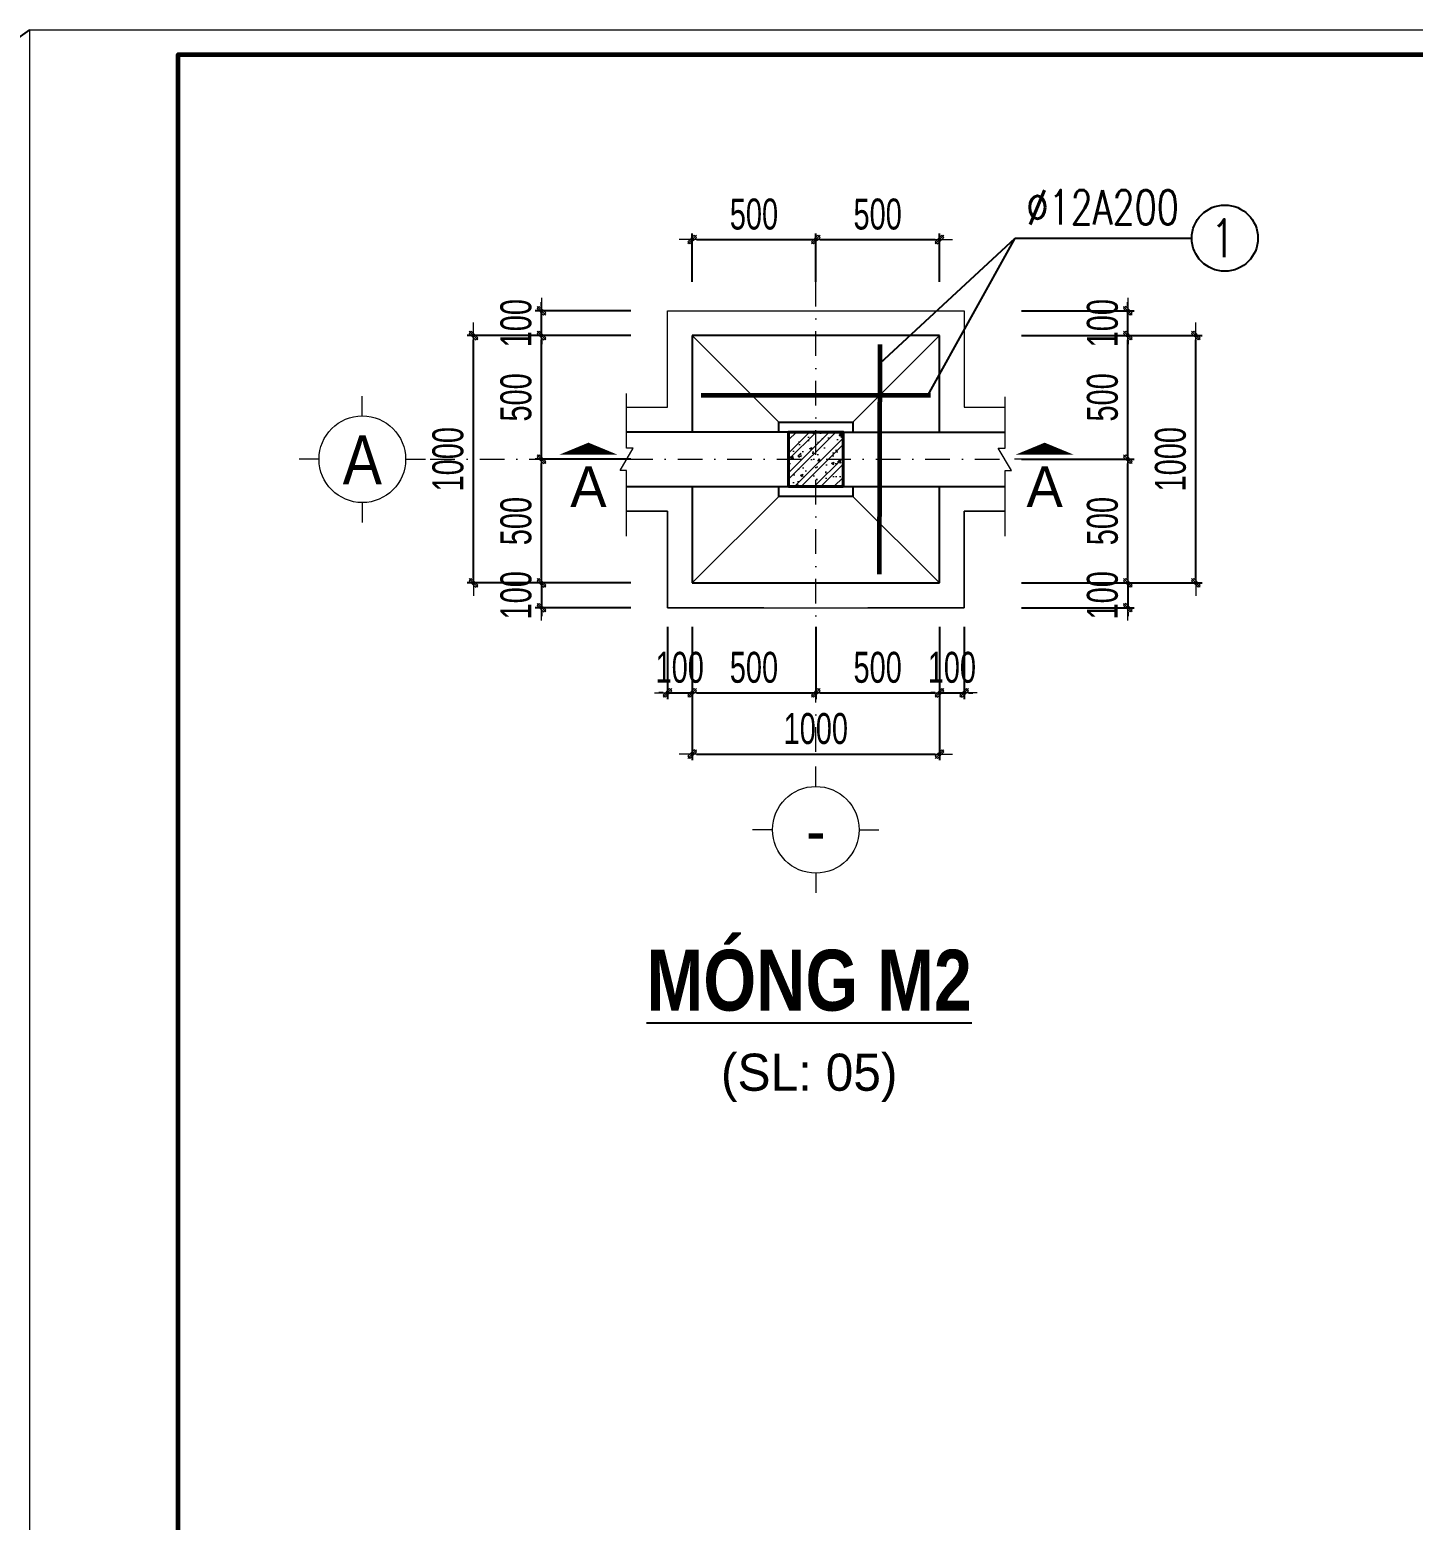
# Model space of a CAD drawing. Header units: millimetres. Extents: x -295047 to 263296, y -724756 to -308748.
# Drawn here: x -123104 to -117513, y -350630 to -344605 of the extents above; entities that cross this region are included whole.
import ezdxf
from ezdxf.enums import TextEntityAlignment as Align

# ---------------------------------------------------------------- set-up
doc = ezdxf.new("R2010")
doc.units = ezdxf.units.MM
doc.header["$MEASUREMENT"] = 0
doc.header["$PDMODE"] = 32
doc.linetypes.add('DASHDOT', pattern=[1, 0.5, -0.25, 0, -0.25])
doc.layers.get('Defpoints').update_dxf_attribs({"color": 1})
doc.layers.add('KCS_Plotter', color=11, linetype='Continuous', plot=False)
for name, color, linetype, lineweight in [('Khungten_LCDI', 7, 'Continuous', 5), ('LC Dim', 8, 'Continuous', 18), ('LC Hatch', 252, 'Continuous', 9), ('LC ISO', 153, 'Continuous', 13), ('LC Khac', 4, 'Continuous', 9), ('LC Net dam2', 6, 'Continuous', 40), ('LC Net dam3', 1, 'Continuous', 60), ('LC Net manh', 219, 'Continuous', 5), ('LC Net thay', 7, 'Continuous', 25), ('LC Net truc', 79, 'DASHDOT', 13), ('LC Text1', 3, 'Continuous', 20), ('LC Text2', 7, 'Continuous', 25)]:
    doc.layers.add(name, color=color, linetype=linetype, lineweight=lineweight)
doc.styles.add('HOATBIF', font='hoatbif.shx', dxfattribs={"width": 0.7})
doc.styles.add('Khungten', font='VHAVAN.TTF', dxfattribs={"width": 0.9, "height": 5000})
doc.styles.add('LC 1', font='VHAVANB.TTF')
doc.styles.add('LC 3', font='vnsimli.shx', dxfattribs={"width": 0.75})
doc.styles.add('LC3', font='VHARIALB.TTF', dxfattribs={"width": 0.8})
doc.styles.add('Title', font='VHBLACK.TTF', dxfattribs={"width": 0.8})
doc.dimstyles.new('1-100(1-50)', dxfattribs={"dimscale": 50, "dimtxt": 2.5, "dimasz": 0.35, "dimexe": 0.5, "dimexo": 0, "dimgap": 0.8, "dimtad": 1, "dimdec": 0, "dimzin": 0, "dimdsep": 46, "dimtxsty": 'HOATBIF', "dimblk1": 'DOT', "dimblk2": 'DOT', "dimsah": 1, "dimcen": -1, "dimdle": 1, "dimclrd": 256, "dimclre": 256, "dimclrt": 4, "dimadec": 3, "dimazin": 2, "dimtfac": 0.333333, "dimtdec": 0, "dimtix": 1, "dimtmove": 2, "dimatfit": 3, "dimldrblk": 'DOT', "dimfxl": 1, "dimtvp": 0.833333, "dimtolj": 1, "dimtzin": 0, "dimarcsym": 0})

# ---------------------------------------------------------------- blocks, each defined once
blk = doc.blocks.new('DOT')
at = {"layer": 'LC Dim'}
blk.add_line((-3, 0), (3, 0), dxfattribs=at)
at = {"layer": 'LC Dim', "color": 4}
blk.add_line((-1, -1), (1, 1), dxfattribs=at)
blk.add_lwpolyline([(0.5, 1), (-1, -0.5), (-0.5, -1), (1, 0.5)], close=True, dxfattribs=at)
blk = doc.blocks.new('*D521')
at = {"layer": 'Defpoints', "color": 0, "ltscale": 2, "transparency": 16777216}
for p in [(-121036.3, -346341.2), (-120675.1, -346341.2), (-120675.1, -346841.2)]:
    blk.add_point(p, dxfattribs=at)
at = {"layer": 'LC Dim', "lineweight": -2, "ltscale": 2, "transparency": 16777216}
for p, q in [((-120675.1, -346341.2), (-121061.3, -346341.2)), ((-121036.3, -346823.7), (-121036.3, -346358.7)), ((-120675.1, -346841.2), (-121061.3, -346841.2))]:
    blk.add_line(p, q, dxfattribs=at)
at = {"layer": 'LC Dim', "lineweight": -2, "ltscale": 2, "transparency": 16777216, "xscale": 17.5, "yscale": 17.5, "zscale": 17.5}
for p, rotation in [((-121036.3, -346341.2), 90), ((-121036.3, -346841.2), 270)]:
    blk.add_blockref('DOT', p, dxfattribs=dict(at, rotation=rotation))
at = {"layer": 'LC Dim', "color": 4, "ltscale": 2, "transparency": 16777216, "insert": (-121138.8, -346591.2), "char_height": 125, "attachment_point": 5, "rotation": 90, "style": 'HOATBIF'}
blk.add_mtext('\\A1;500', dxfattribs=at)
blk = doc.blocks.new('_Dot')
at = {"color": 0, "linetype": 'ByBlock', "lineweight": -2}
blk.add_line((-0.5, 0), (-1, 0), dxfattribs=at)
at = {"color": 0, "linetype": 'ByBlock', "const_width": 0.5}
blk.add_lwpolyline([(-0.25, 0, 1), (0.25, 0, 1)], format="xyb", close=True, dxfattribs=at)
blk = doc.blocks.new('*D522')
at = {"layer": 'Defpoints', "color": 0, "ltscale": 2, "transparency": 16777216}
for p in [(-121036.3, -345841.2), (-120675.1, -345841.2), (-120675.1, -346341.2)]:
    blk.add_point(p, dxfattribs=at)
at = {"layer": 'LC Dim', "lineweight": -2, "ltscale": 2, "transparency": 16777216}
for p, q in [((-120675.1, -345841.2), (-121061.3, -345841.2)), ((-121036.3, -346323.7), (-121036.3, -345858.7)), ((-120675.1, -346341.2), (-121061.3, -346341.2))]:
    blk.add_line(p, q, dxfattribs=at)
at = {"layer": 'LC Dim', "lineweight": -2, "ltscale": 2, "transparency": 16777216, "xscale": 17.5, "yscale": 17.5, "zscale": 17.5}
for p, rotation in [((-121036.3, -345841.2), 90), ((-121036.3, -346341.2), 270)]:
    blk.add_blockref('DOT', p, dxfattribs=dict(at, rotation=rotation))
at = {"layer": 'LC Dim', "color": 4, "ltscale": 2, "transparency": 16777216, "insert": (-121138.8, -346091.2), "char_height": 125, "attachment_point": 5, "rotation": 90, "style": 'HOATBIF'}
blk.add_mtext('\\A1;500', dxfattribs=at)
blk = doc.blocks.new('*D523')
at = {"layer": 'Defpoints', "color": 0, "ltscale": 2, "transparency": 16777216}
for p in [(-121036.3, -345741.2), (-120675.1, -345741.2), (-120675.1, -345841.2)]:
    blk.add_point(p, dxfattribs=at)
at = {"layer": 'LC Dim', "lineweight": -2, "ltscale": 2, "transparency": 16777216}
for p, q in [((-120675.1, -345741.2), (-121061.3, -345741.2)), ((-121036.3, -345723.7), (-121036.3, -345706.2)), ((-121036.3, -345841.2), (-121036.3, -345741.2)), ((-120675.1, -345841.2), (-121061.3, -345841.2)), ((-121036.3, -345858.7), (-121036.3, -345876.2))]:
    blk.add_line(p, q, dxfattribs=at)
at = {"layer": 'LC Dim', "lineweight": -2, "ltscale": 2, "transparency": 16777216, "xscale": 17.5, "yscale": 17.5, "zscale": 17.5}
for p, rotation in [((-121036.3, -345741.2), 270), ((-121036.3, -345841.2), 90)]:
    blk.add_blockref('DOT', p, dxfattribs=dict(at, rotation=rotation))
at = {"layer": 'LC Dim', "color": 4, "ltscale": 2, "transparency": 16777216, "insert": (-121138.8, -345791.2), "char_height": 125, "attachment_point": 5, "rotation": 90, "style": 'HOATBIF'}
blk.add_mtext('\\A1;100', dxfattribs=at)
blk = doc.blocks.new('*D524')
at = {"layer": 'Defpoints', "color": 0, "ltscale": 2, "transparency": 16777216}
for p in [(-121311.2, -345841.2), (-120675.1, -345841.2), (-120675.1, -346841.2)]:
    blk.add_point(p, dxfattribs=at)
at = {"layer": 'LC Dim', "lineweight": -2, "ltscale": 2, "transparency": 16777216}
for p, q in [((-120675.1, -345841.2), (-121336.2, -345841.2)), ((-121311.2, -346823.7), (-121311.2, -345858.7)), ((-120675.1, -346841.2), (-121336.2, -346841.2))]:
    blk.add_line(p, q, dxfattribs=at)
at = {"layer": 'LC Dim', "lineweight": -2, "ltscale": 2, "transparency": 16777216, "xscale": 17.5, "yscale": 17.5, "zscale": 17.5}
for p, rotation in [((-121311.2, -345841.2), 90), ((-121311.2, -346841.2), 270)]:
    blk.add_blockref('DOT', p, dxfattribs=dict(at, rotation=rotation))
at = {"layer": 'LC Dim', "color": 4, "ltscale": 2, "transparency": 16777216, "insert": (-121413.7, -346341.2), "char_height": 125, "attachment_point": 5, "rotation": 90, "style": 'HOATBIF'}
blk.add_mtext('\\A1;1000', dxfattribs=at)
blk = doc.blocks.new('*D525')
at = {"layer": 'Defpoints', "color": 0, "ltscale": 2, "transparency": 16777216}
for p in [(-120675.1, -346841.2), (-121036.3, -346941.2), (-120675.1, -346941.2)]:
    blk.add_point(p, dxfattribs=at)
at = {"layer": 'LC Dim', "lineweight": -2, "ltscale": 2, "transparency": 16777216}
for p, q in [((-120675.1, -346841.2), (-121061.3, -346841.2)), ((-121036.3, -346823.7), (-121036.3, -346806.2)), ((-121036.3, -346841.2), (-121036.3, -346941.2)), ((-120675.1, -346941.2), (-121061.3, -346941.2)), ((-121036.3, -346958.7), (-121036.3, -346976.2))]:
    blk.add_line(p, q, dxfattribs=at)
at = {"layer": 'LC Dim', "lineweight": -2, "ltscale": 2, "transparency": 16777216, "xscale": 17.5, "yscale": 17.5, "zscale": 17.5}
for p, rotation in [((-121036.3, -346841.2), 270), ((-121036.3, -346941.2), 90)]:
    blk.add_blockref('DOT', p, dxfattribs=dict(at, rotation=rotation))
at = {"layer": 'LC Dim', "color": 4, "ltscale": 2, "transparency": 16777216, "insert": (-121138.8, -346891.2), "char_height": 125, "attachment_point": 5, "rotation": 90, "style": 'HOATBIF'}
blk.add_mtext('\\A1;100', dxfattribs=at)
blk = doc.blocks.new('*D526')
at = {"layer": 'Defpoints', "color": 0, "ltscale": 2, "transparency": 16777216}
for p in [(-119096.1, -346341.2), (-118665.9, -346341.2), (-119096.1, -346841.2)]:
    blk.add_point(p, dxfattribs=at)
at = {"layer": 'LC Dim', "lineweight": -2, "ltscale": 2, "transparency": 16777216}
for p, q in [((-119096.1, -346341.2), (-118640.9, -346341.2)), ((-118665.9, -346823.7), (-118665.9, -346358.7)), ((-119096.1, -346841.2), (-118640.9, -346841.2))]:
    blk.add_line(p, q, dxfattribs=at)
at = {"layer": 'LC Dim', "lineweight": -2, "ltscale": 2, "transparency": 16777216, "xscale": 17.5, "yscale": 17.5, "zscale": 17.5}
for p, rotation in [((-118665.9, -346341.2), 90), ((-118665.9, -346841.2), 270)]:
    blk.add_blockref('DOT', p, dxfattribs=dict(at, rotation=rotation))
at = {"layer": 'LC Dim', "color": 4, "ltscale": 2, "transparency": 16777216, "insert": (-118768.4, -346591.2), "char_height": 125, "attachment_point": 5, "rotation": 90, "style": 'HOATBIF'}
blk.add_mtext('\\A1;500', dxfattribs=at)
blk = doc.blocks.new('*D527')
at = {"layer": 'Defpoints', "color": 0, "ltscale": 2, "transparency": 16777216}
for p in [(-119096.1, -345841.2), (-118665.9, -345841.2), (-119096.1, -346341.2)]:
    blk.add_point(p, dxfattribs=at)
at = {"layer": 'LC Dim', "lineweight": -2, "ltscale": 2, "transparency": 16777216}
for p, q in [((-119096.1, -345841.2), (-118640.9, -345841.2)), ((-118665.9, -346323.7), (-118665.9, -345858.7)), ((-119096.1, -346341.2), (-118640.9, -346341.2))]:
    blk.add_line(p, q, dxfattribs=at)
at = {"layer": 'LC Dim', "lineweight": -2, "ltscale": 2, "transparency": 16777216, "xscale": 17.5, "yscale": 17.5, "zscale": 17.5}
for p, rotation in [((-118665.9, -345841.2), 90), ((-118665.9, -346341.2), 270)]:
    blk.add_blockref('DOT', p, dxfattribs=dict(at, rotation=rotation))
at = {"layer": 'LC Dim', "color": 4, "ltscale": 2, "transparency": 16777216, "insert": (-118768.4, -346091.2), "char_height": 125, "attachment_point": 5, "rotation": 90, "style": 'HOATBIF'}
blk.add_mtext('\\A1;500', dxfattribs=at)
blk = doc.blocks.new('*D528')
at = {"layer": 'Defpoints', "color": 0, "ltscale": 2, "transparency": 16777216}
for p in [(-119096.1, -345741.2), (-118665.9, -345741.2), (-119096.1, -345841.2)]:
    blk.add_point(p, dxfattribs=at)
at = {"layer": 'LC Dim', "lineweight": -2, "ltscale": 2, "transparency": 16777216}
for p, q in [((-119096.1, -345741.2), (-118640.9, -345741.2)), ((-118665.9, -345723.7), (-118665.9, -345706.2)), ((-118665.9, -345841.2), (-118665.9, -345741.2)), ((-119096.1, -345841.2), (-118640.9, -345841.2)), ((-118665.9, -345858.7), (-118665.9, -345876.2))]:
    blk.add_line(p, q, dxfattribs=at)
at = {"layer": 'LC Dim', "lineweight": -2, "ltscale": 2, "transparency": 16777216, "xscale": 17.5, "yscale": 17.5, "zscale": 17.5}
for p, rotation in [((-118665.9, -345741.2), 270), ((-118665.9, -345841.2), 90)]:
    blk.add_blockref('DOT', p, dxfattribs=dict(at, rotation=rotation))
at = {"layer": 'LC Dim', "color": 4, "ltscale": 2, "transparency": 16777216, "insert": (-118768.4, -345791.2), "char_height": 125, "attachment_point": 5, "rotation": 90, "style": 'HOATBIF'}
blk.add_mtext('\\A1;100', dxfattribs=at)
blk = doc.blocks.new('*D529')
at = {"layer": 'Defpoints', "color": 0, "ltscale": 2, "transparency": 16777216}
for p in [(-119096.1, -345841.2), (-118391, -345841.2), (-119096.1, -346841.2)]:
    blk.add_point(p, dxfattribs=at)
at = {"layer": 'LC Dim', "lineweight": -2, "ltscale": 2, "transparency": 16777216}
for p, q in [((-119096.1, -345841.2), (-118366, -345841.2)), ((-118391, -346823.7), (-118391, -345858.7)), ((-119096.1, -346841.2), (-118366, -346841.2))]:
    blk.add_line(p, q, dxfattribs=at)
at = {"layer": 'LC Dim', "lineweight": -2, "ltscale": 2, "transparency": 16777216, "xscale": 17.5, "yscale": 17.5, "zscale": 17.5}
for p, rotation in [((-118391, -345841.2), 90), ((-118391, -346841.2), 270)]:
    blk.add_blockref('DOT', p, dxfattribs=dict(at, rotation=rotation))
at = {"layer": 'LC Dim', "color": 4, "ltscale": 2, "transparency": 16777216, "insert": (-118493.5, -346341.2), "char_height": 125, "attachment_point": 5, "rotation": 90, "style": 'HOATBIF'}
blk.add_mtext('\\A1;1000', dxfattribs=at)
blk = doc.blocks.new('*D530')
at = {"layer": 'Defpoints', "color": 0, "ltscale": 2, "transparency": 16777216}
for p in [(-119096.1, -346841.2), (-119096.1, -346941.2), (-118665.9, -346941.2)]:
    blk.add_point(p, dxfattribs=at)
at = {"layer": 'LC Dim', "lineweight": -2, "ltscale": 2, "transparency": 16777216}
for p, q in [((-119096.1, -346841.2), (-118640.9, -346841.2)), ((-118665.9, -346823.7), (-118665.9, -346806.2)), ((-118665.9, -346841.2), (-118665.9, -346941.2)), ((-119096.1, -346941.2), (-118640.9, -346941.2)), ((-118665.9, -346958.7), (-118665.9, -346976.2))]:
    blk.add_line(p, q, dxfattribs=at)
at = {"layer": 'LC Dim', "lineweight": -2, "ltscale": 2, "transparency": 16777216, "xscale": 17.5, "yscale": 17.5, "zscale": 17.5}
for p, rotation in [((-118665.9, -346841.2), 270), ((-118665.9, -346941.2), 90)]:
    blk.add_blockref('DOT', p, dxfattribs=dict(at, rotation=rotation))
at = {"layer": 'LC Dim', "color": 4, "ltscale": 2, "transparency": 16777216, "insert": (-118768.4, -346891.2), "char_height": 125, "attachment_point": 5, "rotation": 90, "style": 'HOATBIF'}
blk.add_mtext('\\A1;100', dxfattribs=at)
blk = doc.blocks.new('*D531')
at = {"layer": 'Defpoints', "color": 0, "ltscale": 2, "transparency": 16777216}
for p in [(-120527.3, -347018.3), (-120427.3, -347018.3), (-120427.3, -347285.6)]:
    blk.add_point(p, dxfattribs=at)
at = {"layer": 'LC Dim', "lineweight": -2, "ltscale": 2, "transparency": 16777216}
for p, q in [((-120527.3, -347018.3), (-120527.3, -347310.6)), ((-120427.3, -347018.3), (-120427.3, -347310.6)), ((-120544.8, -347285.6), (-120562.3, -347285.6)), ((-120527.3, -347285.6), (-120427.3, -347285.6)), ((-120409.8, -347285.6), (-120392.3, -347285.6))]:
    blk.add_line(p, q, dxfattribs=at)
at = {"layer": 'LC Dim', "lineweight": -2, "ltscale": 2, "transparency": 16777216, "xscale": 17.5, "yscale": 17.5, "zscale": 17.5}
blk.add_blockref('DOT', (-120527.3, -347285.6), dxfattribs=at)
at = {"layer": 'LC Dim', "lineweight": -2, "ltscale": 2, "transparency": 16777216, "xscale": 17.5, "yscale": 17.5, "zscale": 17.5, "rotation": 180}
blk.add_blockref('DOT', (-120427.3, -347285.6), dxfattribs=at)
at = {"layer": 'LC Dim', "color": 4, "ltscale": 2, "transparency": 16777216, "insert": (-120477.3, -347183.1), "char_height": 125, "attachment_point": 5, "style": 'HOATBIF'}
blk.add_mtext('\\A1;100', dxfattribs=at)
blk = doc.blocks.new('*D532')
at = {"layer": 'Defpoints', "color": 0, "ltscale": 2, "transparency": 16777216}
for p in [(-120427.3, -347018.3), (-119927.3, -347018.3), (-119927.3, -347285.6)]:
    blk.add_point(p, dxfattribs=at)
at = {"layer": 'LC Dim', "lineweight": -2, "ltscale": 2, "transparency": 16777216}
for p, q in [((-120427.3, -347018.3), (-120427.3, -347310.6)), ((-119927.3, -347018.3), (-119927.3, -347310.6)), ((-120409.8, -347285.6), (-119944.8, -347285.6))]:
    blk.add_line(p, q, dxfattribs=at)
at = {"layer": 'LC Dim', "lineweight": -2, "ltscale": 2, "transparency": 16777216, "xscale": 17.5, "yscale": 17.5, "zscale": 17.5, "rotation": 180}
blk.add_blockref('DOT', (-120427.3, -347285.6), dxfattribs=at)
at = {"layer": 'LC Dim', "lineweight": -2, "ltscale": 2, "transparency": 16777216, "xscale": 17.5, "yscale": 17.5, "zscale": 17.5}
blk.add_blockref('DOT', (-119927.3, -347285.6), dxfattribs=at)
at = {"layer": 'LC Dim', "color": 4, "ltscale": 2, "transparency": 16777216, "insert": (-120177.3, -347183.1), "char_height": 125, "attachment_point": 5, "style": 'HOATBIF'}
blk.add_mtext('\\A1;500', dxfattribs=at)
blk = doc.blocks.new('*D533')
at = {"layer": 'Defpoints', "color": 0, "ltscale": 2, "transparency": 16777216}
for p in [(-119427.3, -347018.3), (-119327.3, -347018.3), (-119327.3, -347285.6)]:
    blk.add_point(p, dxfattribs=at)
at = {"layer": 'LC Dim', "lineweight": -2, "ltscale": 2, "transparency": 16777216}
for p, q in [((-119427.3, -347018.3), (-119427.3, -347310.6)), ((-119327.3, -347018.3), (-119327.3, -347310.6)), ((-119444.8, -347285.6), (-119462.3, -347285.6)), ((-119427.3, -347285.6), (-119327.3, -347285.6)), ((-119309.8, -347285.6), (-119292.3, -347285.6))]:
    blk.add_line(p, q, dxfattribs=at)
at = {"layer": 'LC Dim', "lineweight": -2, "ltscale": 2, "transparency": 16777216, "xscale": 17.5, "yscale": 17.5, "zscale": 17.5}
blk.add_blockref('DOT', (-119427.3, -347285.6), dxfattribs=at)
at = {"layer": 'LC Dim', "lineweight": -2, "ltscale": 2, "transparency": 16777216, "xscale": 17.5, "yscale": 17.5, "zscale": 17.5, "rotation": 180}
blk.add_blockref('DOT', (-119327.3, -347285.6), dxfattribs=at)
at = {"layer": 'LC Dim', "color": 4, "ltscale": 2, "transparency": 16777216, "insert": (-119377.3, -347183.1), "char_height": 125, "attachment_point": 5, "style": 'HOATBIF'}
blk.add_mtext('\\A1;100', dxfattribs=at)
blk = doc.blocks.new('*D534')
at = {"layer": 'Defpoints', "color": 0, "ltscale": 2, "transparency": 16777216}
for p in [(-119927.3, -347018.3), (-119427.3, -347018.3), (-119427.3, -347285.6)]:
    blk.add_point(p, dxfattribs=at)
at = {"layer": 'LC Dim', "lineweight": -2, "ltscale": 2, "transparency": 16777216}
for p, q in [((-119927.3, -347018.3), (-119927.3, -347310.6)), ((-119427.3, -347018.3), (-119427.3, -347310.6)), ((-119909.8, -347285.6), (-119444.8, -347285.6))]:
    blk.add_line(p, q, dxfattribs=at)
at = {"layer": 'LC Dim', "lineweight": -2, "ltscale": 2, "transparency": 16777216, "xscale": 17.5, "yscale": 17.5, "zscale": 17.5, "rotation": 180}
blk.add_blockref('DOT', (-119927.3, -347285.6), dxfattribs=at)
at = {"layer": 'LC Dim', "lineweight": -2, "ltscale": 2, "transparency": 16777216, "xscale": 17.5, "yscale": 17.5, "zscale": 17.5}
blk.add_blockref('DOT', (-119427.3, -347285.6), dxfattribs=at)
at = {"layer": 'LC Dim', "color": 4, "ltscale": 2, "transparency": 16777216, "insert": (-119677.3, -347183.1), "char_height": 125, "attachment_point": 5, "style": 'HOATBIF'}
blk.add_mtext('\\A1;500', dxfattribs=at)
blk = doc.blocks.new('*D535')
at = {"layer": 'Defpoints', "color": 0, "ltscale": 2, "transparency": 16777216}
for p in [(-120427.3, -347018.3), (-119427.3, -347018.3), (-119427.3, -347533.1)]:
    blk.add_point(p, dxfattribs=at)
at = {"layer": 'LC Dim', "lineweight": -2, "ltscale": 2, "transparency": 16777216}
for p, q in [((-120427.3, -347018.3), (-120427.3, -347558.1)), ((-119427.3, -347018.3), (-119427.3, -347558.1)), ((-120409.8, -347533.1), (-119444.8, -347533.1))]:
    blk.add_line(p, q, dxfattribs=at)
at = {"layer": 'LC Dim', "lineweight": -2, "ltscale": 2, "transparency": 16777216, "xscale": 17.5, "yscale": 17.5, "zscale": 17.5, "rotation": 180}
blk.add_blockref('DOT', (-120427.3, -347533.1), dxfattribs=at)
at = {"layer": 'LC Dim', "lineweight": -2, "ltscale": 2, "transparency": 16777216, "xscale": 17.5, "yscale": 17.5, "zscale": 17.5}
blk.add_blockref('DOT', (-119427.3, -347533.1), dxfattribs=at)
at = {"layer": 'LC Dim', "color": 4, "ltscale": 2, "transparency": 16777216, "insert": (-119927.3, -347430.6), "char_height": 125, "attachment_point": 5, "style": 'HOATBIF'}
blk.add_mtext('\\A1;1000', dxfattribs=at)
blk = doc.blocks.new('TTRUC')
at = {"layer": 'LC ISO'}
for p, q in [((0, 6.95), (0, 10.13)), ((-6.95, 0), (-10.13, 0)), ((6.95, 0), (10.13, 0)), ((0, -6.95), (0, -10.13))]:
    blk.add_line(p, q, dxfattribs=at)
at = {"layer": 'LC Net manh'}
blk.add_circle((0, 0), 6.95, dxfattribs=at)
blk = doc.blocks.new('TIEUDE1')
at = {"layer": 'LC Text2', "color": 7, "style": 'LC 1'}
blk.add_attdef('TIªU§Ò', text='', height=5, dxfattribs=at).set_placement((0, 0), align=Align.BOTTOM_CENTER)
blk.add_attdef('TL', text='', height=3, dxfattribs=at).set_placement((0, -2), align=Align.TOP_CENTER)
blk = doc.blocks.new('*D614')
at = {"layer": 'Defpoints', "color": 0, "ltscale": 2, "transparency": 16777216}
for p in [(-119927.3, -345453.4), (-120427.3, -345624.4), (-119927.3, -345624.4)]:
    blk.add_point(p, dxfattribs=at)
at = {"layer": 'LC Dim', "lineweight": -2, "ltscale": 2, "transparency": 16777216}
for p, q in [((-120427.3, -345624.4), (-120427.3, -345428.4)), ((-120409.8, -345453.4), (-119944.8, -345453.4)), ((-119927.3, -345624.4), (-119927.3, -345428.4))]:
    blk.add_line(p, q, dxfattribs=at)
at = {"layer": 'LC Dim', "lineweight": -2, "ltscale": 2, "transparency": 16777216, "xscale": 17.5, "yscale": 17.5, "zscale": 17.5, "rotation": 180}
blk.add_blockref('DOT', (-120427.3, -345453.4), dxfattribs=at)
at = {"layer": 'LC Dim', "lineweight": -2, "ltscale": 2, "transparency": 16777216, "xscale": 17.5, "yscale": 17.5, "zscale": 17.5}
blk.add_blockref('DOT', (-119927.3, -345453.4), dxfattribs=at)
at = {"layer": 'LC Dim', "color": 4, "ltscale": 2, "transparency": 16777216, "insert": (-120177.3, -345350.9), "char_height": 125, "attachment_point": 5, "style": 'HOATBIF'}
blk.add_mtext('\\A1;500', dxfattribs=at)
blk = doc.blocks.new('*D615')
at = {"layer": 'Defpoints', "color": 0, "ltscale": 2, "transparency": 16777216}
for p in [(-119427.3, -345453.4), (-119927.3, -345624.4), (-119427.3, -345624.4)]:
    blk.add_point(p, dxfattribs=at)
at = {"layer": 'LC Dim', "lineweight": -2, "ltscale": 2, "transparency": 16777216}
for p, q in [((-119927.3, -345624.4), (-119927.3, -345428.4)), ((-119909.8, -345453.4), (-119444.8, -345453.4)), ((-119427.3, -345624.4), (-119427.3, -345428.4))]:
    blk.add_line(p, q, dxfattribs=at)
at = {"layer": 'LC Dim', "lineweight": -2, "ltscale": 2, "transparency": 16777216, "xscale": 17.5, "yscale": 17.5, "zscale": 17.5, "rotation": 180}
blk.add_blockref('DOT', (-119927.3, -345453.4), dxfattribs=at)
at = {"layer": 'LC Dim', "lineweight": -2, "ltscale": 2, "transparency": 16777216, "xscale": 17.5, "yscale": 17.5, "zscale": 17.5}
blk.add_blockref('DOT', (-119427.3, -345453.4), dxfattribs=at)
at = {"layer": 'LC Dim', "color": 4, "ltscale": 2, "transparency": 16777216, "insert": (-119677.3, -345350.9), "char_height": 125, "attachment_point": 5, "style": 'HOATBIF'}
blk.add_mtext('\\A1;500', dxfattribs=at)
blk = doc.blocks.new('lcdi KC')
at = {"layer": 'Defpoints', "lineweight": 0}
blk.add_lwpolyline([(-1200, -14850), (-1200, 14850), (40800, 14850), (40800, -14850)], close=True, dxfattribs=at)
at = {"layer": 'Khungten_LCDI', "color": 5, "lineweight": 60}
blk.add_lwpolyline([(0, -14650), (0, 14650), (40600, 14650), (40600, -14650)], close=True, dxfattribs=at)
at = {"color": 7, "style": 'Khungten', "width": 0.8}
for tag, p in [('REVISION', (39499, -10746)), ('NGAYHT', (39546, -11609))]:
    blk.add_attdef(tag, text='', height=200, dxfattribs=at).set_placement(p, align=Align.CENTER)
at = {"layer": 'LC Text1', "style": 'Title', "width": 1.485915}
for tag, p, p2 in [('TENBANVE1', (36913, -8886), (40339, -8886)), ('TENBANVE2', (36913, -9562), (40339, -9562))]:
    blk.add_attdef(tag, text='', height=250, dxfattribs=at).set_placement(p, p2, align=Align.FIT)
at = {"layer": 'LC Text1', "style": 'Title', "width": 0.7}
blk.add_attdef('SOBANVE', text='', height=250, dxfattribs=at).set_placement((39562, -13896), align=Align.CENTER)

msp = doc.modelspace()

# ---------------------------------------------------------------- hatches: boundary and pattern name
at = {"layer": 'LC Hatch', "ltscale": 2}
h = msp.add_hatch(dxfattribs=at)
h.set_pattern_fill('BTCT', color=256, scale=15, style=0)
h.set_pattern_definition([(50, (-45120.76, -250875.995), (107.58903, -9.41282), [11.25, -123.75]), (355, (-45120.76, -250876), (-20.8127, 112.82882), [9, -99]), (100.4514, (-45111.8, -250876.78), (86.77641, 103.41593), [9.56103, -105.17132]), (46.1842, (-45120.76, -250846), (160.08616, -24.82785), [16.875, -185.625]), (96.6356, (-45107.42, -250848.06), (140.1994, 146.11768), [14.34154, -157.75695]), (351.1842, (-45120.76, -250846), (140.1993, 146.1178), [13.5, -148.5]), (21, (-45105.76, -250853.495), (89.53606, -60.392834), [11.25, -123.75]), (326, (-45105.76, -250853.5), (36.4973, 108.77251), [9, -99]), (71.4514, (-45098.3, -250858.53), (126.03339, 48.379575), [9.56103, -105.17132]), (37.5, (-45120.763, -250875.995), (1.823978, 49.934078), [0, -97.8, 0, -100.5, 0, -99.375]), (7.5, (-45120.763, -250875.995), (39.46043, 59.161757), [0, -57.3, 0, -95.55, 0, -37.875]), (327.5, (-45154.213, -250875.995), (80.073365, -3.383231), [0, -37.5, 0, -117, 0, -155.25]), (317.5, (-45169.21, -250875.995), (87.477925, 15.015747), [0, -48.75, 0, -77.7, 0, -110.25]), (45, (-45120.763, -250875.995), (-39.774756, 39.774756), []), (45, (-45094.247, -250875.995), (-39.774756, 39.774756), [])])
h.paths.add_polyline_path([(-120037.3, -346231.2), (-119817.3, -346231.2), (-119817.3, -346451.2), (-120037.3, -346451.2)])

# ---------------------------------------------------------------- linework, layer by layer
at = {"layer": 'KCS_Plotter', "ltscale": 2}
msp.add_line((-144104.2, -359455.3), (-123104.2, -344605.3), dxfattribs=at)
at = {"layer": 'LC Khac', "color": 1, "ltscale": 2}
for p, q in [((-120724.9, -346341.2), (-120967.7, -346341.2)), ((-118881, -346341.2), (-119123.7, -346341.2))]:
    msp.add_line(p, q, dxfattribs=at)
for points in [[(-120846.3, -346274.2, 0, 235.7, 0), (-120846.3, -346322.9, 137.5, 137.5, 0)], [(-119002.3, -346274.2, 0, 235.7, 0), (-119002.3, -346322.9, 137.5, 137.5, 0)]]:
    msp.add_lwpolyline(points, format="xyseb", dxfattribs=at)
at = {"layer": 'LC Net dam2', "ltscale": 2}
msp.add_lwpolyline([(-119817.3, -346361.5), (-119817.3, -346231.2), (-120037.3, -346231.2), (-120037.3, -346451.2), (-119817.3, -346451.2), (-119817.3, -346361.5)], dxfattribs=at)
at = {"layer": 'LC Net dam3'}
for p, q in [((-119669.8, -346805.6), (-119667.1, -345876.8)), ((-119464, -346084), (-120390.5, -346084))]:
    msp.add_line(p, q, dxfattribs=at)
at = {"layer": 'LC Net manh', "ltscale": 2}
for p, q in [((-120077.3, -346191.2), (-120427.3, -345841.2)), ((-119777.3, -346191.2), (-119427.3, -345841.2)), ((-120077.3, -346491.2), (-120427.3, -346841.2)), ((-119777.3, -346491.2), (-119427.3, -346841.2))]:
    msp.add_line(p, q, dxfattribs=at)
for points in [[(-120692.6, -346131.2), (-120527.3, -346131.2), (-120527.3, -345741.2), (-119327.3, -345741.2), (-119327.3, -346131.2), (-119162, -346131.2)], [(-120692.6, -346651.7), (-120692.6, -346386.2), (-120718.5, -346386.2), (-120664.9, -346296.2), (-120692.6, -346296.2), (-120692.6, -346076)], [(-119162, -346651.7), (-119162, -346386.2), (-119136.1, -346386.2), (-119189.7, -346296.2), (-119162, -346296.2), (-119162, -346088.5)], [(-120137.3, -346941.2), (-120527.3, -346941.2), (-120527.3, -346551.2), (-120692.6, -346551.2)], [(-120692.6, -346551.2), (-120527.3, -346551.2), (-120527.3, -346941.2), (-119327.3, -346941.2), (-119327.3, -346551.2), (-119162, -346551.2)], [(-119162, -346551.2), (-119327.3, -346551.2), (-119327.3, -346941.2), (-119717.3, -346941.2)]]:
    msp.add_lwpolyline(points, dxfattribs=at)
at = {"layer": 'LC Net thay', "ltscale": 2}
for p, q in [((-119427.3, -345841.2), (-120427.3, -345841.2)), ((-120427.3, -345841.2), (-120427.3, -346231.2)), ((-119427.3, -345841.2), (-119817.3, -345841.2)), ((-119427.3, -346231.2), (-119427.3, -345841.2)), ((-120427.3, -346451.2), (-120427.3, -346841.2)), ((-119427.3, -346841.2), (-119427.3, -346451.2)), ((-120427.3, -346841.2), (-119427.3, -346841.2))]:
    msp.add_line(p, q, dxfattribs=at)
at = {"layer": 'LC Net thay'}
for p, q in [((-120037.3, -346231.2), (-120692.6, -346231.2)), ((-119817.3, -346231.2), (-119162, -346231.2)), ((-120692.6, -346451.2), (-119162, -346451.2)), ((-120077.3, -346491.2), (-120077.3, -346451.2)), ((-119777.3, -346451.2), (-119777.3, -346491.2)), ((-119777.3, -346491.2), (-120077.3, -346491.2))]:
    msp.add_line(p, q, dxfattribs=at)
msp.add_lwpolyline([(-120077.3, -346231.2), (-120077.3, -346191.2), (-119777.3, -346191.2), (-119777.3, -346231.2)], dxfattribs=at)
at = {"layer": 'LC Net truc', "ltscale": 200}
for p, q in [((-119927.3, -347524.6), (-119927.3, -345622.3)), ((-121486, -346341.2), (-119162.9, -346341.2))]:
    msp.add_line(p, q, dxfattribs=at)
at = {"layer": 'LC Text2', "ltscale": 100}
msp.add_circle((-118274, -345447.5), 133.8, dxfattribs=at)

# ---------------------------------------------------------------- block references
at = {"layer": 'LC ISO', "xscale": 25.19610424696835, "yscale": 25.19610424696835, "zscale": 25.19610424696835}
for p in [(-121760.2, -346341.2), (-119927.3, -347839)]:
    msp.add_blockref('TTRUC', p, dxfattribs=at)
at = {"layer": 'LC Net thay', "xscale": 0.5000000000000013, "yscale": 0.5000000000000013, "zscale": 0.5000000000000013}
msp.add_blockref('lcdi KC', (-122504.2, -352030.3), dxfattribs=at)
at = {"layer": 'LC Text2'}
ref = msp.add_blockref('TIEUDE1', (-119954, -348644.1), dxfattribs=dict(at, xscale=50.00000000009664, yscale=50.00000000009664, zscale=50.00000000009664))
ref.add_attrib('TIªU§Ò', '%%Umãng m2', dxfattribs={"color": 7, "height": 246.22, "style": 'LC3', "width": 0.8}).set_placement((-119954, -348644.1), align=Align.BOTTOM_CENTER)
ref.add_attrib('TL', '(sl: 05)', dxfattribs={"color": 7, "height": 150, "style": 'LC 1'}).set_placement((-119954, -348744.1), align=Align.TOP_CENTER)

# ---------------------------------------------------------------- texts
at = {"ltscale": 2, "style": 'LC 1'}
for p in [(-120846.3, -346452.3), (-119002.3, -346452.3)]:
    msp.add_attdef('A', text='B', height=165, dxfattribs=at).set_placement(p, align=Align.MIDDLE_CENTER)
at = {"layer": 'LC Text1', "ltscale": 0.2, "style": 'LC 1', "width": 0.9}
for s, p in [('a', (-121760.2, -346501.7)), ('-', (-119927.3, -347999.5))]:
    msp.add_text(s, height=197.3, dxfattribs=at).set_placement(p, align=Align.BOTTOM_CENTER)
at = {"layer": 'LC Text2', "linetype": 'ByBlock', "style": 'LC 3', "width": 0.75}
msp.add_text('%%C12A200', height=138.89, dxfattribs=at).set_placement((-119076, -345392.1))
at = {"layer": 'LC Text2', "ltscale": 100, "style": 'LC 3', "width": 0.75}
msp.add_text('1', height=152.8, dxfattribs=at).set_placement((-118281.5, -345447.5), align=Align.MIDDLE_CENTER)

# ---------------------------------------------------------------- dimensions: what is measured, and where the dimension line sits
at = {"layer": 'LC Dim', "ltscale": 2}
for base, p1, p2, picture, middle in [((-119927.3, -345453.4), (-120427.3, -345624.4), (-119927.3, -345624.4), '*D614', (-120177.3, -345350.9)), ((-119427.3, -345453.4), (-119927.3, -345624.4), (-119427.3, -345624.4), '*D615', (-119677.3, -345350.9)), ((-120427.3, -347285.6), (-120527.3, -347018.3), (-120427.3, -347018.3), '*D531', (-120477.3, -347183.1)), ((-119927.3, -347285.6), (-120427.3, -347018.3), (-119927.3, -347018.3), '*D532', (-120177.3, -347183.1)), ((-119427.3, -347533.1), (-120427.3, -347018.3), (-119427.3, -347018.3), '*D535', (-119927.3, -347430.6)), ((-119427.3, -347285.6), (-119927.3, -347018.3), (-119427.3, -347018.3), '*D534', (-119677.3, -347183.1)), ((-119327.3, -347285.6), (-119427.3, -347018.3), (-119327.3, -347018.3), '*D533', (-119377.3, -347183.1))]:
    dim = msp.add_linear_dim(base=base, p1=p1, p2=p2, dimstyle='1-100(1-50)', dxfattribs=at)
    dim.commit()
    dim.dimension.update_dxf_attribs({"geometry": picture, "text_midpoint": middle})
for base, p1, p2, angle, picture, middle in [((-121036.3, -345741.2), (-120675.1, -345841.2), (-120675.1, -345741.2), 90, '*D523', (-121138.8, -345791.2)), ((-118665.9, -345741.2), (-119096.1, -345841.2), (-119096.1, -345741.2), 90, '*D528', (-118768.4, -345791.2)), ((-121311.2, -345841.2), (-120675.1, -346841.2), (-120675.1, -345841.2), 90, '*D524', (-121413.7, -346341.2)), ((-121036.3, -345841.2), (-120675.1, -346341.2), (-120675.1, -345841.2), 90, '*D522', (-121138.8, -346091.2)), ((-118665.9, -345841.2), (-119096.1, -346341.2), (-119096.1, -345841.2), 90, '*D527', (-118768.4, -346091.2)), ((-118391, -345841.2), (-119096.1, -346841.2), (-119096.1, -345841.2), 90, '*D529', (-118493.5, -346341.2)), ((-121036.3, -346341.2), (-120675.1, -346841.2), (-120675.1, -346341.2), 90, '*D521', (-121138.8, -346591.2)), ((-118665.9, -346341.2), (-119096.1, -346841.2), (-119096.1, -346341.2), 90, '*D526', (-118768.4, -346591.2)), ((-121036.3, -346941.2), (-120675.1, -346841.2), (-120675.1, -346941.2), 270, '*D525', (-121138.8, -346891.2)), ((-118665.9, -346941.2), (-119096.1, -346841.2), (-119096.1, -346941.2), 270, '*D530', (-118768.4, -346891.2))]:
    dim = msp.add_linear_dim(base=base, p1=p1, p2=p2, angle=angle, dimstyle='1-100(1-50)', dxfattribs=at)
    dim.commit()
    dim.dimension.update_dxf_attribs({"geometry": picture, "text_midpoint": middle})

# ---------------------------------------------------------------- leaders
for points in [[(-119667.3, -345952.6), (-119121.1, -345447.5), (-118407.7, -345447.5)], [(-119474.9, -346084), (-119121.1, -345447.5), (-118407.7, -345447.5)]]:
    msp.add_leader(points, dimstyle='1-100(1-50)', dxfattribs=at)

doc.saveas('drawing.dxf')
